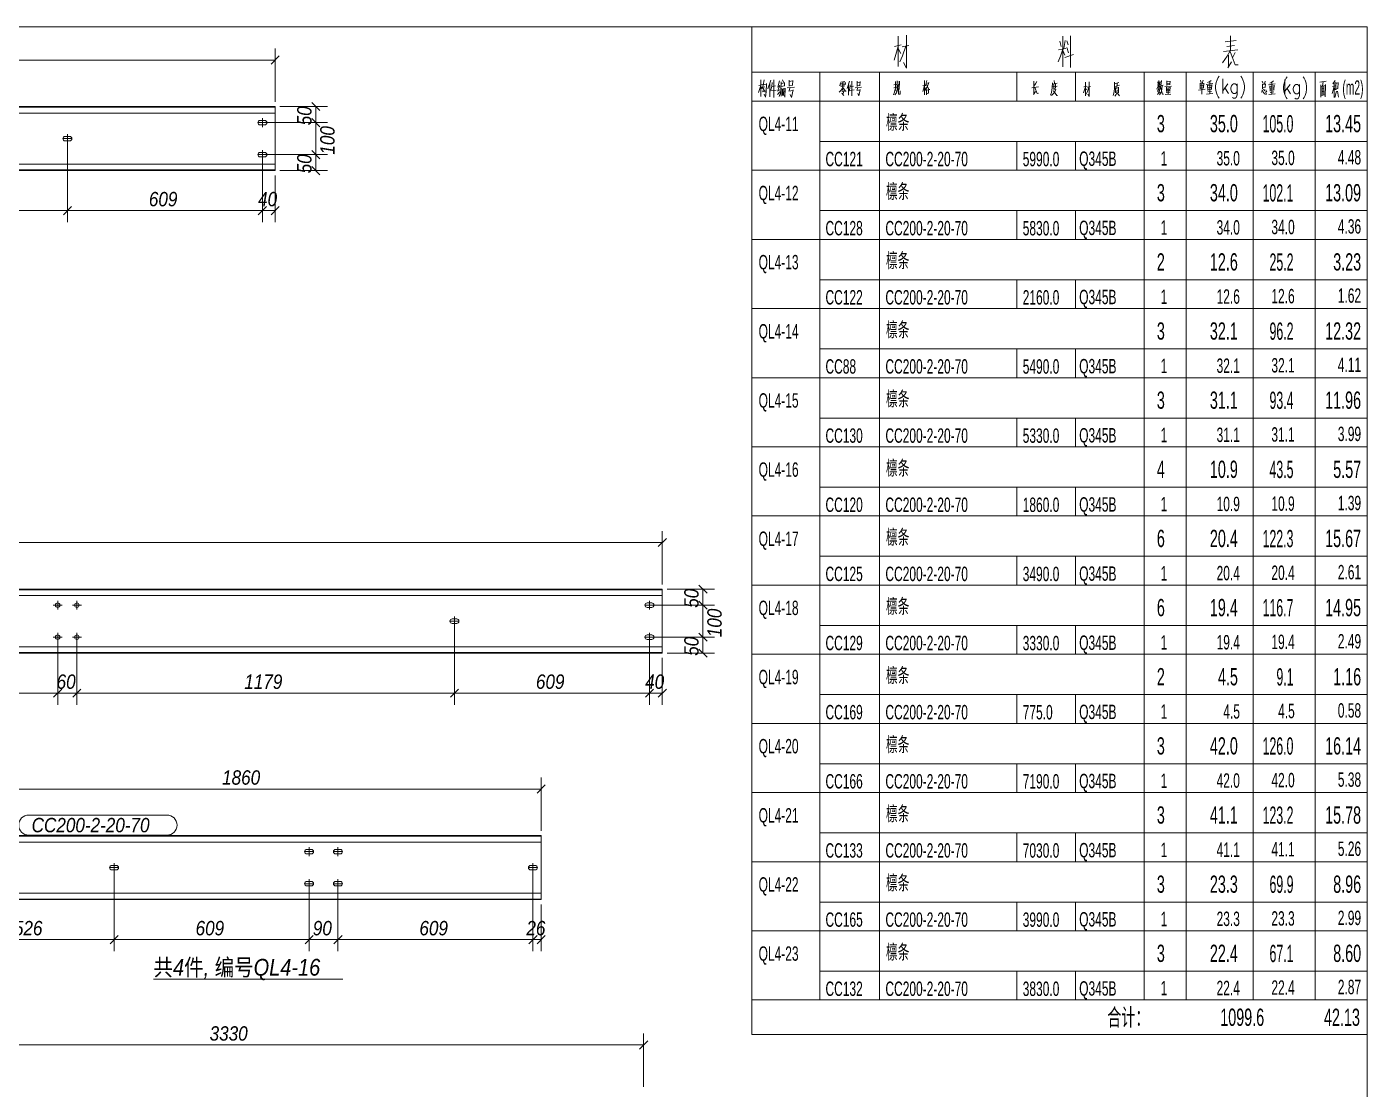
# Model space of a CAD drawing. Extents: x 857 to 4439, y -1249 to 4637.
# Drawn here: x 1763.7 to 2042.8, y 2345.6 to 2566.9 of the extents above; entities that cross this region are included whole.
import ezdxf

# ---------------------------------------------------------------- set-up
doc = ezdxf.new("R2010")
doc.units = 0
doc.header["$LTSCALE"] = 1000
doc.header["$MEASUREMENT"] = 0
doc.linetypes.add('XKITLINE00', pattern=[0])
doc.linetypes.add('XKITLINE02', pattern=[4, 2, -2])
for name, color, linetype, lineweight in [('Bolt', 7, 'Continuous', 0), ('DrawingSheet', 5, 'Continuous', 0), ('OtherObjectType', 1, 'Continuous', 0), ('Part', 2, 'Continuous', 0), ('PartMark', 3, 'Continuous', 0), ('Z-DIMENSIONS', 1, 'Continuous', 0)]:
    doc.layers.add(name, color=color, linetype=linetype, lineweight=lineweight)
doc.styles.add('Arial Italic', font='ariali.ttf')
doc.styles.add('宋体', font='arial.ttf')

# ---------------------------------------------------------------- blocks, each defined once
blk = doc.blocks.new('墙面檩条4B')
at = {"layer": 'Bolt', "color": 3, "linetype": 'XKITLINE00', "lineweight": 0}
for p, q in [((358.05, 395.22), (358.01, 395.04)), ((358.01, 395.04), (358.01, 395.04)), ((358.01, 395.04), (358.05, 394.86)), ((359.88, 395.04), (358.01, 395.04)), ((358.15, 395.37), (358.05, 395.22)), ((358.05, 394.86), (358.15, 394.71)), ((358.3, 395.47), (358.15, 395.37)), ((358.15, 394.71), (358.3, 394.61)), ((358.48, 395.51), (358.3, 395.47)), ((358.3, 394.61), (358.48, 394.58)), ((359.41, 395.51), (358.48, 395.51)), ((358.48, 394.58), (359.41, 394.58)), ((358.94, 395.98), (358.94, 394.11)), ((359.59, 395.47), (359.41, 395.51)), ((359.41, 394.58), (359.59, 394.61)), ((359.74, 395.37), (359.59, 395.47)), ((359.59, 394.61), (359.74, 394.71)), ((359.84, 395.22), (359.74, 395.37)), ((359.74, 394.71), (359.84, 394.86)), ((359.88, 395.04), (359.84, 395.22)), ((359.84, 394.86), (359.88, 395.04)), ((359.88, 395.04), (359.88, 395.04)), ((317.45, 391.89), (317.41, 391.71)), ((317.41, 391.71), (317.41, 391.71)), ((317.41, 391.71), (317.45, 391.53)), ((319.28, 391.71), (317.41, 391.71)), ((317.55, 392.04), (317.45, 391.89)), ((317.45, 391.53), (317.55, 391.38)), ((317.7, 392.14), (317.55, 392.04)), ((317.55, 391.38), (317.7, 391.28)), ((317.88, 392.18), (317.7, 392.14)), ((317.7, 391.28), (317.88, 391.24)), ((318.81, 392.18), (317.88, 392.18)), ((317.88, 391.24), (318.81, 391.24)), ((318.34, 392.64), (318.34, 390.78)), ((318.99, 392.14), (318.81, 392.18)), ((318.81, 391.24), (318.99, 391.28)), ((319.14, 392.04), (318.99, 392.14)), ((318.99, 391.28), (319.14, 391.38)), ((319.24, 391.89), (319.14, 392.04)), ((319.14, 391.38), (319.24, 391.53)), ((319.28, 391.71), (319.24, 391.89)), ((319.24, 391.53), (319.28, 391.71)), ((319.28, 391.71), (319.28, 391.71)), ((358.05, 388.55), (358.01, 388.38)), ((358.01, 388.38), (358.01, 388.38)), ((358.01, 388.38), (358.05, 388.2)), ((359.88, 388.38), (358.01, 388.38)), ((358.15, 388.71), (358.05, 388.55)), ((358.05, 388.2), (358.15, 388.05)), ((358.3, 388.81), (358.15, 388.71)), ((358.15, 388.05), (358.3, 387.94)), ((358.48, 388.84), (358.3, 388.81)), ((359.41, 388.84), (358.48, 388.84)), ((358.94, 389.31), (358.94, 387.44)), ((359.59, 388.81), (359.41, 388.84)), ((359.74, 388.71), (359.59, 388.81)), ((359.59, 387.94), (359.74, 388.05)), ((359.84, 388.55), (359.74, 388.71)), ((359.74, 388.05), (359.84, 388.2)), ((359.88, 388.38), (359.84, 388.55)), ((359.84, 388.2), (359.88, 388.38)), ((359.88, 388.38), (359.88, 388.38)), ((358.3, 387.94), (358.48, 387.91)), ((358.48, 387.91), (359.41, 387.91)), ((359.41, 387.91), (359.59, 387.94)), ((315.39, 294.55), (317.26, 294.55)), ((316.32, 293.61), (316.32, 295.48)), ((319.39, 294.55), (321.26, 294.55)), ((320.32, 293.61), (320.32, 295.48)), ((438.65, 294.72), (438.61, 294.55)), ((438.61, 294.55), (438.61, 294.55)), ((438.61, 294.55), (438.65, 294.37)), ((440.48, 294.55), (438.61, 294.55)), ((438.75, 294.88), (438.65, 294.72)), ((438.65, 294.37), (438.75, 294.22)), ((438.9, 294.98), (438.75, 294.88)), ((438.75, 294.22), (438.9, 294.11)), ((439.08, 295.01), (438.9, 294.98)), ((438.9, 294.11), (439.08, 294.08)), ((440.01, 295.01), (439.08, 295.01)), ((439.08, 294.08), (440.01, 294.08)), ((439.54, 295.48), (439.54, 293.61)), ((440.19, 294.98), (440.01, 295.01)), ((440.01, 294.08), (440.19, 294.11)), ((440.34, 294.88), (440.19, 294.98)), ((440.19, 294.11), (440.34, 294.22)), ((440.44, 294.72), (440.34, 294.88)), ((440.34, 294.22), (440.44, 294.37)), ((440.48, 294.55), (440.44, 294.72)), ((440.44, 294.37), (440.48, 294.55)), ((440.48, 294.55), (440.48, 294.55)), ((398.05, 291.39), (398.01, 291.21)), ((398.01, 291.21), (398.01, 291.21)), ((398.01, 291.21), (398.05, 291.03)), ((399.88, 291.21), (398.01, 291.21)), ((398.15, 291.54), (398.05, 291.39)), ((398.05, 291.03), (398.15, 290.88)), ((398.3, 291.64), (398.15, 291.54)), ((398.15, 290.88), (398.3, 290.78)), ((398.48, 291.68), (398.3, 291.64)), ((398.3, 290.78), (398.48, 290.75)), ((399.41, 291.68), (398.48, 291.68)), ((398.48, 290.75), (399.41, 290.75)), ((398.94, 292.15), (398.94, 290.28)), ((399.59, 291.64), (399.41, 291.68)), ((399.41, 290.75), (399.59, 290.78)), ((399.74, 291.54), (399.59, 291.64)), ((399.59, 290.78), (399.74, 290.88)), ((399.84, 291.39), (399.74, 291.54)), ((399.74, 290.88), (399.84, 291.03)), ((399.88, 291.21), (399.84, 291.39)), ((399.84, 291.03), (399.88, 291.21)), ((399.88, 291.21), (399.88, 291.21)), ((315.39, 287.88), (317.26, 287.88)), ((316.32, 286.95), (316.32, 288.81)), ((319.39, 287.88), (321.26, 287.88)), ((320.32, 286.95), (320.32, 288.81)), ((438.65, 288.06), (438.61, 287.88)), ((438.61, 287.88), (438.61, 287.88)), ((438.61, 287.88), (438.65, 287.7)), ((440.48, 287.88), (438.61, 287.88)), ((438.75, 288.21), (438.65, 288.06)), ((438.65, 287.7), (438.75, 287.55)), ((438.9, 288.31), (438.75, 288.21)), ((438.75, 287.55), (438.9, 287.45)), ((439.08, 288.35), (438.9, 288.31)), ((440.01, 288.35), (439.08, 288.35)), ((439.54, 288.81), (439.54, 286.95)), ((440.19, 288.31), (440.01, 288.35)), ((440.34, 288.21), (440.19, 288.31)), ((440.19, 287.45), (440.34, 287.55)), ((440.44, 288.06), (440.34, 288.21)), ((440.34, 287.55), (440.44, 287.7)), ((440.48, 287.88), (440.44, 288.06)), ((440.44, 287.7), (440.48, 287.88)), ((440.48, 287.88), (440.48, 287.88)), ((438.9, 287.45), (439.08, 287.41)), ((439.08, 287.41), (440.01, 287.41)), ((440.01, 287.41), (440.19, 287.45)), ((367.78, 243.39), (367.74, 243.21)), ((367.74, 243.21), (367.74, 243.21)), ((367.74, 243.21), (367.78, 243.03)), ((369.61, 243.21), (367.74, 243.21)), ((367.88, 243.54), (367.78, 243.39)), ((367.78, 243.03), (367.88, 242.88)), ((368.03, 243.64), (367.88, 243.54)), ((367.88, 242.88), (368.03, 242.78)), ((368.21, 243.68), (368.03, 243.64)), ((369.14, 243.68), (368.21, 243.68)), ((368.68, 244.14), (368.68, 242.28)), ((369.32, 243.64), (369.14, 243.68)), ((369.47, 243.54), (369.32, 243.64)), ((369.32, 242.78), (369.47, 242.88)), ((369.57, 243.39), (369.47, 243.54)), ((369.47, 242.88), (369.57, 243.03)), ((369.61, 243.21), (369.57, 243.39)), ((369.57, 243.03), (369.61, 243.21)), ((369.61, 243.21), (369.61, 243.21)), ((373.78, 243.39), (373.74, 243.21)), ((373.74, 243.21), (373.74, 243.21)), ((373.74, 243.21), (373.78, 243.03)), ((375.61, 243.21), (373.74, 243.21)), ((373.88, 243.54), (373.78, 243.39)), ((373.78, 243.03), (373.88, 242.88)), ((374.03, 243.64), (373.88, 243.54)), ((373.88, 242.88), (374.03, 242.78)), ((374.21, 243.68), (374.03, 243.64)), ((375.14, 243.68), (374.21, 243.68)), ((374.68, 244.14), (374.68, 242.28)), ((375.32, 243.64), (375.14, 243.68)), ((375.47, 243.54), (375.32, 243.64)), ((375.32, 242.78), (375.47, 242.88)), ((375.57, 243.39), (375.47, 243.54)), ((375.47, 242.88), (375.57, 243.03)), ((375.61, 243.21), (375.57, 243.39)), ((375.57, 243.03), (375.61, 243.21)), ((375.61, 243.21), (375.61, 243.21)), ((327.18, 240.05), (327.14, 239.88)), ((327.28, 240.21), (327.18, 240.05)), ((327.43, 240.31), (327.28, 240.21)), ((327.61, 240.34), (327.43, 240.31)), ((328.54, 240.34), (327.61, 240.34)), ((328.08, 240.81), (328.08, 238.94)), ((328.72, 240.31), (328.54, 240.34)), ((328.87, 240.21), (328.72, 240.31)), ((328.97, 240.05), (328.87, 240.21)), ((329.01, 239.88), (328.97, 240.05)), ((368.03, 242.78), (368.21, 242.74)), ((368.21, 242.74), (369.14, 242.74)), ((369.14, 242.74), (369.32, 242.78)), ((374.03, 242.78), (374.21, 242.74)), ((374.21, 242.74), (375.14, 242.74)), ((375.14, 242.74), (375.32, 242.78)), ((414.38, 240.05), (414.34, 239.88)), ((414.48, 240.21), (414.38, 240.05)), ((414.63, 240.31), (414.48, 240.21)), ((414.81, 240.34), (414.63, 240.31)), ((415.74, 240.34), (414.81, 240.34)), ((415.28, 240.81), (415.28, 238.94)), ((415.92, 240.31), (415.74, 240.34)), ((416.07, 240.21), (415.92, 240.31)), ((416.17, 240.05), (416.07, 240.21)), ((416.21, 239.88), (416.17, 240.05)), ((327.14, 239.88), (327.14, 239.88)), ((327.14, 239.88), (327.18, 239.7)), ((329.01, 239.88), (327.14, 239.88)), ((327.18, 239.7), (327.28, 239.55)), ((327.28, 239.55), (327.43, 239.44)), ((327.43, 239.44), (327.61, 239.41)), ((327.61, 239.41), (328.54, 239.41)), ((328.54, 239.41), (328.72, 239.44)), ((328.72, 239.44), (328.87, 239.55)), ((328.87, 239.55), (328.97, 239.7)), ((328.97, 239.7), (329.01, 239.88)), ((329.01, 239.88), (329.01, 239.88)), ((368.68, 237.48), (368.68, 235.61)), ((374.68, 237.48), (374.68, 235.61)), ((414.34, 239.88), (414.34, 239.88)), ((414.34, 239.88), (414.38, 239.7)), ((416.21, 239.88), (414.34, 239.88)), ((414.38, 239.7), (414.48, 239.55)), ((414.48, 239.55), (414.63, 239.44)), ((414.63, 239.44), (414.81, 239.41)), ((414.81, 239.41), (415.74, 239.41)), ((415.74, 239.41), (415.92, 239.44)), ((415.92, 239.44), (416.07, 239.55)), ((416.07, 239.55), (416.17, 239.7)), ((416.17, 239.7), (416.21, 239.88)), ((416.21, 239.88), (416.21, 239.88)), ((367.78, 236.72), (367.74, 236.54)), ((367.74, 236.54), (367.74, 236.54)), ((367.74, 236.54), (367.78, 236.36)), ((369.61, 236.54), (367.74, 236.54)), ((367.88, 236.87), (367.78, 236.72)), ((367.78, 236.36), (367.88, 236.21)), ((368.03, 236.97), (367.88, 236.87)), ((367.88, 236.21), (368.03, 236.11)), ((368.21, 237.01), (368.03, 236.97)), ((368.03, 236.11), (368.21, 236.08)), ((369.14, 237.01), (368.21, 237.01)), ((368.21, 236.08), (369.14, 236.08)), ((369.32, 236.97), (369.14, 237.01)), ((369.14, 236.08), (369.32, 236.11)), ((369.47, 236.87), (369.32, 236.97)), ((369.32, 236.11), (369.47, 236.21)), ((369.57, 236.72), (369.47, 236.87)), ((369.47, 236.21), (369.57, 236.36)), ((369.61, 236.54), (369.57, 236.72)), ((369.57, 236.36), (369.61, 236.54)), ((369.61, 236.54), (369.61, 236.54)), ((373.78, 236.72), (373.74, 236.54)), ((373.74, 236.54), (373.74, 236.54)), ((373.74, 236.54), (373.78, 236.36)), ((375.61, 236.54), (373.74, 236.54)), ((373.88, 236.87), (373.78, 236.72)), ((373.78, 236.36), (373.88, 236.21)), ((374.03, 236.97), (373.88, 236.87)), ((373.88, 236.21), (374.03, 236.11)), ((374.21, 237.01), (374.03, 236.97)), ((374.03, 236.11), (374.21, 236.08)), ((375.14, 237.01), (374.21, 237.01)), ((374.21, 236.08), (375.14, 236.08)), ((375.32, 236.97), (375.14, 237.01)), ((375.14, 236.08), (375.32, 236.11)), ((375.47, 236.87), (375.32, 236.97)), ((375.32, 236.11), (375.47, 236.21)), ((375.57, 236.72), (375.47, 236.87)), ((375.47, 236.21), (375.57, 236.36)), ((375.61, 236.54), (375.57, 236.72)), ((375.57, 236.36), (375.61, 236.54)), ((375.61, 236.54), (375.61, 236.54))]:
    blk.add_line(p, q, dxfattribs=at)
for centre in [(316.32, 294.55), (320.32, 294.55), (316.32, 287.88), (320.32, 287.88)]:
    blk.add_circle(centre, 0.467, dxfattribs=at)
at = {"layer": 'DrawingSheet', "color": 5, "linetype": 'XKITLINE00', "lineweight": 0}
for p, q in [((589, 415), (5, 415)), ((589, 5), (589, 415))]:
    blk.add_line(p, q, dxfattribs=at)
at = {"layer": 'OtherObjectType', "color": 6, "linetype": 'XKITLINE00', "lineweight": 0}
for p, q in [((460.84, 415), (460.84, 399.52)), ((460.84, 405.52), (589, 405.52)), ((475, 405.52), (475, 399.52)), ((487.48, 405.52), (487.48, 399.52)), ((516.04, 405.52), (516.04, 399.52)), ((528.28, 405.52), (528.28, 399.52)), ((542.56, 405.52), (542.56, 399.52)), ((551.32, 405.52), (551.32, 399.52)), ((565.24, 405.52), (565.24, 399.52)), ((578.2, 405.52), (578.2, 399.52)), ((460.84, 399.52), (460.84, 391.12)), ((589, 399.52), (460.84, 399.52)), ((475, 399.52), (475, 391.12)), ((487.48, 399.52), (487.48, 391.12)), ((542.56, 399.52), (542.56, 391.12)), ((551.32, 399.52), (551.32, 391.12)), ((565.24, 399.52), (565.24, 391.12)), ((578.2, 399.52), (578.2, 391.12)), ((460.84, 391.12), (460.84, 385.12)), ((475, 391.12), (475, 385.12)), ((475, 391.12), (589, 391.12)), ((487.48, 391.12), (487.48, 385.12)), ((516.04, 391.12), (516.04, 385.12)), ((528.28, 391.12), (528.28, 385.12)), ((542.56, 391.12), (542.56, 385.12)), ((551.32, 391.12), (551.32, 385.12)), ((565.24, 391.12), (565.24, 385.12)), ((578.2, 391.12), (578.2, 385.12)), ((460.84, 385.12), (460.84, 376.72)), ((589, 385.12), (460.84, 385.12)), ((475, 385.12), (589, 385.12)), ((475, 385.12), (475, 376.72)), ((487.48, 385.12), (487.48, 376.72)), ((542.56, 385.12), (542.56, 376.72)), ((551.32, 385.12), (551.32, 376.72)), ((565.24, 385.12), (565.24, 376.72)), ((578.2, 385.12), (578.2, 376.72)), ((460.84, 376.72), (460.84, 370.72)), ((475, 376.72), (475, 370.72)), ((475, 376.72), (589, 376.72)), ((487.48, 376.72), (487.48, 370.72)), ((516.04, 376.72), (516.04, 370.72)), ((528.28, 376.72), (528.28, 370.72)), ((542.56, 376.72), (542.56, 370.72)), ((551.32, 376.72), (551.32, 370.72)), ((565.24, 376.72), (565.24, 370.72)), ((578.2, 376.72), (578.2, 370.72)), ((460.84, 370.72), (460.84, 362.32)), ((589, 370.72), (460.84, 370.72)), ((475, 370.72), (589, 370.72)), ((475, 370.72), (475, 362.32)), ((487.48, 370.72), (487.48, 362.32)), ((542.56, 370.72), (542.56, 362.32)), ((551.32, 370.72), (551.32, 362.32)), ((565.24, 370.72), (565.24, 362.32)), ((578.2, 370.72), (578.2, 362.32)), ((460.84, 362.32), (460.84, 356.32)), ((475, 362.32), (475, 356.32)), ((475, 362.32), (589, 362.32)), ((487.48, 362.32), (487.48, 356.32)), ((516.04, 362.32), (516.04, 356.32)), ((528.28, 362.32), (528.28, 356.32)), ((542.56, 362.32), (542.56, 356.32)), ((551.32, 362.32), (551.32, 356.32)), ((565.24, 362.32), (565.24, 356.32)), ((578.2, 362.32), (578.2, 356.32)), ((460.84, 356.32), (460.84, 347.92)), ((589, 356.32), (460.84, 356.32)), ((475, 356.32), (589, 356.32)), ((475, 356.32), (475, 347.92)), ((487.48, 356.32), (487.48, 347.92)), ((542.56, 356.32), (542.56, 347.92)), ((551.32, 356.32), (551.32, 347.92)), ((565.24, 356.32), (565.24, 347.92)), ((578.2, 356.32), (578.2, 347.92)), ((460.84, 347.92), (460.84, 341.92)), ((475, 347.92), (475, 341.92)), ((475, 347.92), (589, 347.92)), ((487.48, 347.92), (487.48, 341.92)), ((516.04, 347.92), (516.04, 341.92)), ((528.28, 347.92), (528.28, 341.92)), ((542.56, 347.92), (542.56, 341.92)), ((551.32, 347.92), (551.32, 341.92)), ((565.24, 347.92), (565.24, 341.92)), ((578.2, 347.92), (578.2, 341.92)), ((460.84, 341.92), (460.84, 333.52)), ((589, 341.92), (460.84, 341.92)), ((475, 341.92), (589, 341.92)), ((475, 341.92), (475, 333.52)), ((487.48, 341.92), (487.48, 333.52)), ((542.56, 341.92), (542.56, 333.52)), ((551.32, 341.92), (551.32, 333.52)), ((565.24, 341.92), (565.24, 333.52)), ((578.2, 341.92), (578.2, 333.52)), ((460.84, 333.52), (460.84, 327.52)), ((475, 333.52), (475, 327.52)), ((475, 333.52), (589, 333.52)), ((487.48, 333.52), (487.48, 327.52)), ((516.04, 333.52), (516.04, 327.52)), ((528.28, 333.52), (528.28, 327.52)), ((542.56, 333.52), (542.56, 327.52)), ((551.32, 333.52), (551.32, 327.52)), ((565.24, 333.52), (565.24, 327.52)), ((578.2, 333.52), (578.2, 327.52)), ((460.84, 327.52), (460.84, 319.12)), ((589, 327.52), (460.84, 327.52)), ((475, 327.52), (589, 327.52)), ((475, 327.52), (475, 319.12)), ((487.48, 327.52), (487.48, 319.12)), ((542.56, 327.52), (542.56, 319.12)), ((551.32, 327.52), (551.32, 319.12)), ((565.24, 327.52), (565.24, 319.12)), ((578.2, 327.52), (578.2, 319.12)), ((460.84, 319.12), (460.84, 313.12)), ((475, 319.12), (475, 313.12)), ((475, 319.12), (589, 319.12)), ((487.48, 319.12), (487.48, 313.12)), ((516.04, 319.12), (516.04, 313.12)), ((528.28, 319.12), (528.28, 313.12)), ((542.56, 319.12), (542.56, 313.12)), ((551.32, 319.12), (551.32, 313.12)), ((565.24, 319.12), (565.24, 313.12)), ((578.2, 319.12), (578.2, 313.12)), ((460.84, 313.12), (460.84, 304.72)), ((589, 313.12), (460.84, 313.12)), ((475, 313.12), (589, 313.12)), ((475, 313.12), (475, 304.72)), ((487.48, 313.12), (487.48, 304.72)), ((542.56, 313.12), (542.56, 304.72)), ((551.32, 313.12), (551.32, 304.72)), ((565.24, 313.12), (565.24, 304.72)), ((578.2, 313.12), (578.2, 304.72)), ((460.84, 304.72), (460.84, 298.72)), ((475, 304.72), (475, 298.72)), ((475, 304.72), (589, 304.72)), ((487.48, 304.72), (487.48, 298.72)), ((516.04, 304.72), (516.04, 298.72)), ((528.28, 304.72), (528.28, 298.72)), ((542.56, 304.72), (542.56, 298.72)), ((551.32, 304.72), (551.32, 298.72)), ((565.24, 304.72), (565.24, 298.72)), ((578.2, 304.72), (578.2, 298.72)), ((460.84, 298.72), (460.84, 290.32)), ((589, 298.72), (460.84, 298.72)), ((475, 298.72), (589, 298.72)), ((475, 298.72), (475, 290.32)), ((487.48, 298.72), (487.48, 290.32)), ((542.56, 298.72), (542.56, 290.32)), ((551.32, 298.72), (551.32, 290.32)), ((565.24, 298.72), (565.24, 290.32)), ((578.2, 298.72), (578.2, 290.32)), ((460.84, 290.32), (460.84, 284.32)), ((475, 290.32), (475, 284.32)), ((475, 290.32), (589, 290.32)), ((487.48, 290.32), (487.48, 284.32)), ((516.04, 290.32), (516.04, 284.32)), ((528.28, 290.32), (528.28, 284.32)), ((542.56, 290.32), (542.56, 284.32)), ((551.32, 290.32), (551.32, 284.32)), ((565.24, 290.32), (565.24, 284.32)), ((578.2, 290.32), (578.2, 284.32)), ((460.84, 284.32), (460.84, 275.92)), ((589, 284.32), (460.84, 284.32)), ((475, 284.32), (589, 284.32)), ((475, 284.32), (475, 275.92)), ((487.48, 284.32), (487.48, 275.92)), ((542.56, 284.32), (542.56, 275.92)), ((551.32, 284.32), (551.32, 275.92)), ((565.24, 284.32), (565.24, 275.92)), ((578.2, 284.32), (578.2, 275.92)), ((460.84, 275.92), (460.84, 269.92)), ((475, 275.92), (475, 269.92)), ((475, 275.92), (589, 275.92)), ((487.48, 275.92), (487.48, 269.92)), ((516.04, 275.92), (516.04, 269.92)), ((528.28, 275.92), (528.28, 269.92)), ((542.56, 275.92), (542.56, 269.92)), ((551.32, 275.92), (551.32, 269.92)), ((565.24, 275.92), (565.24, 269.92)), ((578.2, 275.92), (578.2, 269.92)), ((460.84, 269.92), (460.84, 261.52)), ((589, 269.92), (460.84, 269.92)), ((475, 269.92), (589, 269.92)), ((475, 269.92), (475, 261.52)), ((487.48, 269.92), (487.48, 261.52)), ((542.56, 269.92), (542.56, 261.52)), ((551.32, 269.92), (551.32, 261.52)), ((565.24, 269.92), (565.24, 261.52)), ((578.2, 269.92), (578.2, 261.52)), ((460.84, 261.52), (460.84, 255.52)), ((475, 261.52), (475, 255.52)), ((475, 261.52), (589, 261.52)), ((487.48, 261.52), (487.48, 255.52)), ((516.04, 261.52), (516.04, 255.52)), ((528.28, 261.52), (528.28, 255.52)), ((542.56, 261.52), (542.56, 255.52)), ((551.32, 261.52), (551.32, 255.52)), ((565.24, 261.52), (565.24, 255.52)), ((578.2, 261.52), (578.2, 255.52)), ((460.84, 255.52), (460.84, 247.12)), ((589, 255.52), (460.84, 255.52)), ((475, 255.52), (589, 255.52)), ((475, 255.52), (475, 247.12)), ((487.48, 255.52), (487.48, 247.12)), ((542.56, 255.52), (542.56, 247.12)), ((551.32, 255.52), (551.32, 247.12)), ((565.24, 255.52), (565.24, 247.12)), ((578.2, 255.52), (578.2, 247.12)), ((460.84, 247.12), (460.84, 241.12)), ((475, 247.12), (475, 241.12)), ((475, 247.12), (589, 247.12)), ((487.48, 247.12), (487.48, 241.12)), ((516.04, 247.12), (516.04, 241.12)), ((528.28, 247.12), (528.28, 241.12)), ((542.56, 247.12), (542.56, 241.12)), ((551.32, 247.12), (551.32, 241.12)), ((565.24, 247.12), (565.24, 241.12)), ((578.2, 247.12), (578.2, 241.12)), ((460.84, 241.12), (460.84, 232.72)), ((589, 241.12), (460.84, 241.12)), ((475, 241.12), (589, 241.12)), ((475, 241.12), (475, 232.72)), ((487.48, 241.12), (487.48, 232.72)), ((542.56, 241.12), (542.56, 232.72)), ((551.32, 241.12), (551.32, 232.72)), ((565.24, 241.12), (565.24, 232.72)), ((578.2, 241.12), (578.2, 232.72)), ((460.84, 232.72), (460.84, 226.72)), ((475, 232.72), (475, 226.72)), ((475, 232.72), (589, 232.72)), ((487.48, 232.72), (487.48, 226.72)), ((516.04, 232.72), (516.04, 226.72)), ((528.28, 232.72), (528.28, 226.72)), ((542.56, 232.72), (542.56, 226.72)), ((551.32, 232.72), (551.32, 226.72)), ((565.24, 232.72), (565.24, 226.72)), ((578.2, 232.72), (578.2, 226.72)), ((460.84, 226.72), (460.84, 218.32)), ((589, 226.72), (460.84, 226.72)), ((475, 226.72), (589, 226.72)), ((475, 226.72), (475, 218.32)), ((487.48, 226.72), (487.48, 218.32)), ((542.56, 226.72), (542.56, 218.32)), ((551.32, 226.72), (551.32, 218.32)), ((565.24, 226.72), (565.24, 218.32)), ((578.2, 226.72), (578.2, 218.32)), ((460.84, 218.32), (460.84, 212.32)), ((475, 218.32), (475, 212.32)), ((475, 218.32), (589, 218.32)), ((487.48, 218.32), (487.48, 212.32)), ((516.04, 218.32), (516.04, 212.32)), ((528.28, 218.32), (528.28, 212.32)), ((542.56, 218.32), (542.56, 212.32)), ((551.32, 218.32), (551.32, 212.32)), ((565.24, 218.32), (565.24, 212.32)), ((578.2, 218.32), (578.2, 212.32)), ((460.84, 212.32), (460.84, 205.12)), ((460.84, 212.32), (589, 212.32)), ((475, 212.32), (589, 212.32)), ((460.84, 205.12), (589, 205.12))]:
    blk.add_line(p, q, dxfattribs=at)
at = {"layer": 'OtherObjectType', "color": 2, "linetype": 'XKITLINE00', "lineweight": 0}
for p, q in [((493.04, 413.27), (493.04, 406.36)), ((527.2, 406.51), (527.2, 413.13)), ((560.53, 413.13), (560.53, 410.08)), ((490.48, 408.07), (491.35, 410.89)), ((491.96, 411.21), (490.57, 410.89)), ((491.35, 406.74), (491.35, 413.07)), ((491.87, 409.41), (491.35, 410.45)), ((492.14, 410.83), (493.59, 411.12)), ((492.92, 410.98), (492.25, 408.97)), ((524.73, 410.22), (526.24, 410.51)), ((525.02, 412.02), (525.26, 410.89)), ((525.63, 410.37), (525.14, 408.89)), ((525.63, 413.07), (525.63, 406.65)), ((526.13, 412.17), (525.81, 410.45)), ((526.48, 412.08), (526.74, 411.21)), ((526.48, 410.69), (526.79, 409.55)), ((559.45, 411.88), (561.69, 412.17)), ((559.74, 410.89), (561.37, 411.12)), ((492.25, 408.97), (491.7, 407.7)), ((493.04, 406.36), (492.43, 407.55)), ((525.14, 408.89), (524.62, 407.7)), ((525.63, 410.08), (526.07, 409.12)), ((526.01, 408.6), (527.87, 409.26)), ((559.86, 408.89), (558.9, 407.46)), ((562.04, 410.22), (559.07, 409.84)), ((560.47, 409.99), (559.86, 408.89)), ((559.97, 406.42), (560.76, 407.7)), ((560.09, 409.12), (560.09, 406.59)), ((560.47, 409.84), (561.48, 407.09)), ((561.51, 409.64), (560.96, 408.51)), ((561.48, 407.09), (562.15, 407.09))]:
    blk.add_line(p, q, dxfattribs=at)
at = {"layer": 'OtherObjectType', "color": 4, "linetype": 'XKITLINE00', "lineweight": 0}
for p, q in [((462.28, 401.29), (462.76, 402.8)), ((463.09, 402.95), (462.34, 402.8)), ((462.76, 403.98), (462.76, 400.49)), ((462.76, 402.47), (463, 402.16)), ((463.03, 402.08), (463.23, 402.87)), ((463.17, 401.52), (463.44, 402.54)), ((463.23, 402.87), (463.42, 403.98)), ((463.23, 402.91), (463.93, 403.07)), ((463.93, 403.22), (463.83, 401.44)), ((464.82, 403.9), (464.2, 402.08)), ((464.58, 403.14), (464.58, 400.39)), ((465.03, 402.58), (464.84, 401.87)), ((465.11, 403.41), (465.03, 402.58)), ((465.05, 402.58), (465.82, 402.7)), ((465.42, 403.94), (465.42, 400.28)), ((466.21, 402.39), (466.6, 402.58)), ((466.6, 403.74), (466.27, 402.43)), ((466.71, 402.87), (466.27, 401.63)), ((466.98, 403.55), (466.93, 401.9)), ((467.7, 402.7), (466.95, 402.58)), ((466.98, 400.53), (466.95, 402.23)), ((466.98, 403.22), (467.66, 403.34)), ((466.98, 402.04), (467.78, 402.16)), ((467.25, 402.04), (467.25, 400.72)), ((467.27, 403.94), (467.44, 403.48)), ((467.49, 400.72), (467.53, 402.12)), ((467.7, 403.41), (467.64, 402.7)), ((467.82, 402.23), (467.76, 400.36)), ((468.2, 402.27), (469.75, 402.43)), ((468.65, 403.9), (468.65, 402.62)), ((468.65, 403.59), (469.36, 403.72)), ((469.42, 402.87), (468.65, 402.8)), ((468.76, 402.31), (468.65, 401.63)), ((469.42, 403.82), (469.36, 402.87)), ((479.31, 403.35), (479.22, 402.73)), ((479.29, 403.16), (480.36, 403.31)), ((479.39, 402.85), (479.66, 402.92)), ((479.39, 402.56), (479.66, 402.61)), ((479.41, 403.48), (480.2, 403.62)), ((479.83, 402.5), (479.51, 401.9)), ((479.7, 401.99), (479.85, 401.7)), ((479.8, 403.52), (479.8, 402.59)), ((479.8, 402.38), (480.4, 401.57)), ((479.93, 402.92), (480.2, 402.98)), ((479.93, 402.61), (480.2, 402.69)), ((480.38, 403.41), (480.28, 402.92)), ((481.21, 403.64), (480.71, 402.13)), ((481.02, 403.02), (481.02, 400.74)), ((481.26, 402.2), (481.13, 401.6)), ((481.34, 402.89), (481.26, 402.2)), ((481.42, 402.56), (482.06, 402.65)), ((481.71, 403.68), (481.71, 400.64)), ((482.41, 402.28), (483.69, 402.42)), ((482.78, 403.64), (482.78, 402.59)), ((482.78, 403.39), (483.4, 403.45)), ((483.42, 402.79), (482.78, 402.73)), ((482.87, 402.32), (482.78, 401.76)), ((483.45, 401.96), (483.15, 400.6)), ((483.42, 403.58), (483.38, 402.79)), ((491.02, 402.43), (490.4, 402.31)), ((490.46, 402.89), (490.98, 402.99)), ((490.75, 402.29), (490.59, 401.4)), ((490.71, 402.08), (490.96, 401.52)), ((490.81, 403.57), (490.75, 402.29)), ((491.11, 403.72), (491.11, 401.96)), ((491.6, 403.55), (491.11, 403.49)), ((491.37, 403.1), (491.23, 401.9)), ((491.39, 402.14), (491.39, 401.07)), ((491.56, 401.96), (491.6, 403.69)), ((496.79, 402.74), (496.44, 401.54)), ((496.5, 402.74), (497, 402.87)), ((496.79, 403.82), (496.79, 400.88)), ((496.79, 403.72), (496.79, 400.84)), ((496.79, 402.54), (496.96, 402.14)), ((497.27, 402.33), (496.9, 401.73)), ((497.31, 403.82), (497.06, 402.7)), ((497.19, 403.22), (497.66, 403.34)), ((497.21, 401.94), (497.21, 400.84)), ((497.23, 402.97), (497.74, 401.94)), ((497.41, 402.66), (497.27, 402.33)), ((497.7, 403.4), (497.41, 402.66)), ((497.64, 401.96), (497.62, 401.15)), ((497.74, 401.94), (497.93, 401.94)), ((519.16, 402.27), (520.53, 402.46)), ((519.61, 403.66), (519.61, 401.01)), ((519.95, 403.1), (519.61, 402.64)), ((519.8, 402.33), (520.26, 401.11)), ((520.19, 403.58), (519.95, 403.1)), ((523.42, 402.31), (523.26, 401.3)), ((523.46, 403.33), (523.42, 402.31)), ((523.46, 403.06), (524.44, 403.24)), ((523.48, 402.54), (524.44, 402.66)), ((523.65, 401.84), (524.15, 401.94)), ((523.73, 403.06), (523.73, 402.08)), ((523.73, 402.17), (524.13, 402.23)), ((523.81, 403.8), (523.92, 403.26)), ((524.06, 401.57), (524.17, 402.04)), ((524.08, 402.23), (524.1, 403.1)), ((529.96, 401.23), (530.37, 402.49)), ((530.64, 402.63), (530.02, 402.49)), ((530.37, 400.63), (530.37, 403.46)), ((530.58, 401.84), (530.37, 402.3)), ((530.7, 402.45), (531.35, 402.59)), ((531.04, 402.41), (530.75, 401.52)), ((531.1, 403.56), (531.1, 400.48)), ((536.39, 402.26), (536.31, 401.47)), ((536.41, 403.46), (536.39, 402.26)), ((537.26, 403.42), (536.41, 403.13)), ((536.46, 402.59), (537.45, 402.82)), ((536.62, 402.36), (536.62, 401.27)), ((537.2, 402.26), (536.62, 402.13)), ((536.89, 402.2), (536.91, 403.19)), ((537.24, 402.44), (537.2, 401.23)), ((545.61, 402.89), (545.2, 402)), ((545.28, 402.85), (545.99, 402.99)), ((545.28, 401.79), (545.78, 401.96)), ((545.37, 403.51), (545.49, 403.05)), ((545.59, 402.2), (545.43, 401.5)), ((545.61, 403.78), (545.61, 402.25)), ((545.61, 402.81), (545.9, 402.39)), ((545.82, 402.16), (545.72, 401.58)), ((545.86, 403.61), (545.76, 402.95)), ((546.03, 402.76), (545.9, 402.14)), ((545.95, 402.39), (546.36, 400.98)), ((546.11, 403.16), (546.03, 402.76)), ((546.03, 402.76), (546.52, 402.85)), ((546.23, 401.96), (546.09, 401.36)), ((546.17, 403.78), (546.11, 403.16)), ((546.3, 402.81), (546.23, 401.96)), ((546.85, 402.56), (548.22, 402.66)), ((547.23, 402.43), (547.23, 401.54)), ((547.23, 402.25), (547.95, 402.33)), ((547.25, 403.74), (547.25, 402.8)), ((547.25, 403.55), (547.95, 403.61)), ((547.25, 403.22), (547.85, 403.28)), ((547.95, 402.99), (547.25, 402.93)), ((547.33, 401.96), (547.81, 402)), ((547.58, 402.29), (547.58, 400.98)), ((547.97, 403.69), (547.93, 402.99)), ((547.97, 402.43), (547.93, 401.69)), ((553.84, 401.82), (555.23, 401.98)), ((554.19, 403.28), (554.19, 402.11)), ((554.94, 403.22), (554.19, 403.1)), ((554.19, 402.21), (554.98, 402.31)), ((554.27, 403.88), (554.44, 403.31)), ((554.29, 402.71), (554.85, 402.77)), ((554.58, 400.95), (554.58, 403.14)), ((554.85, 403.89), (554.63, 403.22)), ((554.96, 403.28), (554.9, 402.31)), ((555.49, 403), (556.88, 403.22)), ((556.2, 403.57), (555.76, 403.37)), ((555.78, 402.85), (555.83, 401.73)), ((555.81, 402.71), (556.61, 402.81)), ((556.67, 402.02), (555.83, 401.92)), ((555.87, 402.31), (556.47, 402.38)), ((556.49, 403.84), (556.2, 403.57)), ((556.2, 403.57), (556.2, 401.09)), ((556.65, 402.98), (556.57, 402.06)), ((557.54, 403.41), (557.42, 402.69)), ((557.42, 402.69), (557.42, 402.13)), ((557.42, 402.13), (557.54, 401.42)), ((557.75, 403.97), (557.54, 403.41)), ((557.96, 404.42), (557.75, 403.97)), ((558.18, 404.69), (557.96, 404.42)), ((558.93, 404.13), (558.93, 401.13)), ((560, 403.12), (558.93, 401.69)), ((559.36, 402.27), (560.09, 401.13)), ((560.75, 402.69), (560.63, 402.27)), ((560.63, 402.27), (560.63, 401.98)), ((560.63, 401.98), (560.75, 401.55)), ((560.96, 402.98), (560.75, 402.69)), ((561.18, 403.12), (560.96, 402.98)), ((561.49, 403.12), (561.18, 403.12)), ((561.7, 402.98), (561.49, 403.12)), ((561.91, 402.69), (561.7, 402.98)), ((561.91, 403.12), (561.91, 400.84)), ((562.67, 404.69), (562.88, 404.42)), ((562.88, 404.42), (563.09, 403.97)), ((563.09, 403.97), (563.31, 403.41)), ((563.31, 403.41), (563.42, 402.69)), ((563.42, 402.13), (563.31, 401.42)), ((563.42, 402.69), (563.42, 402.13)), ((567.16, 403.66), (567.35, 403.19)), ((567.18, 403.06), (567.18, 402.09)), ((567.18, 402.92), (567.84, 403.02)), ((567.8, 402.4), (567.18, 402.3)), ((567.43, 402.03), (567.66, 401.66)), ((567.78, 403.68), (567.62, 403.02)), ((567.84, 403.1), (567.78, 402.4)), ((568.46, 402.88), (569.83, 403.1)), ((569.17, 403.45), (568.73, 403.25)), ((568.75, 402.73), (568.81, 401.61)), ((568.77, 402.59), (569.56, 402.69)), ((568.84, 402.19), (569.44, 402.26)), ((569.46, 403.72), (569.17, 403.45)), ((569.17, 403.45), (569.17, 400.97)), ((569.62, 402.86), (569.54, 401.94)), ((571.69, 403.29), (571.59, 402.57)), ((571.59, 402.57), (571.59, 402.01)), ((571.59, 402.01), (571.69, 401.3)), ((571.9, 403.85), (571.69, 403.29)), ((571.88, 404.01), (571.88, 401.01)), ((572.97, 403), (571.88, 401.57)), ((572.13, 404.3), (571.9, 403.85)), ((572.35, 404.57), (572.13, 404.3)), ((572.31, 402.15), (573.06, 401.01)), ((573.7, 402.57), (573.61, 402.15)), ((573.61, 402.15), (573.61, 401.86)), ((573.92, 402.86), (573.7, 402.57)), ((574.13, 403), (573.92, 402.86)), ((574.46, 403), (574.13, 403)), ((574.67, 402.86), (574.46, 403)), ((574.88, 402.57), (574.67, 402.86)), ((574.88, 403), (574.88, 400.72)), ((575.64, 404.57), (575.85, 404.3)), ((575.85, 404.3), (576.06, 403.85)), ((576.06, 403.85), (576.28, 403.29)), ((576.28, 403.29), (576.37, 402.57)), ((576.37, 402.01), (576.28, 401.3)), ((576.37, 402.57), (576.37, 402.01)), ((580.45, 403.66), (579.16, 403.46)), ((579.34, 402.92), (579.36, 400.36)), ((580.28, 402.74), (579.34, 402.58)), ((579.63, 402.62), (579.63, 400.74)), ((579.88, 402.16), (579.63, 402.08)), ((579.7, 402.66), (579.81, 403.58)), ((579.97, 402.66), (579.95, 400.78)), ((580.22, 400.4), (580.31, 402.96)), ((581.76, 402.54), (582.35, 402.7)), ((582.3, 403.84), (581.83, 403.12)), ((582.1, 402.54), (581.93, 401.82)), ((582.1, 403.42), (582.1, 400.28)), ((582.1, 402.32), (582.33, 401.86)), ((582.47, 403.46), (582.47, 401.86)), ((582.47, 403.16), (582.92, 403.3)), ((582.92, 402.12), (582.47, 402)), ((582.94, 403.38), (582.89, 402.12)), ((463.56, 401.63), (463.09, 401.48)), ((463.71, 400.36), (463.42, 400.99)), ((463.67, 401.36), (463.48, 401.9)), ((463.83, 401.44), (463.71, 400.36)), ((464.78, 401.63), (465.94, 401.79)), ((466.71, 401.9), (466.21, 401.6)), ((466.21, 400.92), (466.71, 401.44)), ((466.81, 401.21), (466.54, 400.45)), ((466.93, 401.9), (466.81, 401.21)), ((467.16, 401.4), (467.64, 401.48)), ((467.76, 400.36), (467.64, 400.69)), ((469.42, 401.75), (468.59, 401.6)), ((469.09, 400.24), (468.82, 400.88)), ((469.44, 401.87), (469.09, 400.24)), ((479.51, 401.9), (479.08, 401.35)), ((479.58, 401.47), (480.05, 401.57)), ((479.6, 401.16), (480.01, 400.7)), ((480.11, 401.63), (479.78, 400.97)), ((480.4, 401.57), (480.49, 401.57)), ((481.19, 401.76), (482.16, 401.9)), ((483.42, 401.86), (482.74, 401.72)), ((483.15, 400.6), (482.93, 401.12)), ((490.59, 401.4), (490.36, 400.8)), ((490.98, 401.21), (490.67, 400.84)), ((491.23, 401.9), (490.98, 401.21)), ((491.39, 401.07), (491.46, 400.94)), ((491.46, 400.94), (491.75, 400.94)), ((491.75, 400.94), (491.73, 401.63)), ((497.21, 401.81), (497.64, 401.87)), ((497.21, 401.07), (497.66, 401.15)), ((519.95, 401.51), (519.53, 400.91)), ((520.26, 401.11), (520.53, 401.15)), ((523.26, 401.3), (523.07, 400.78)), ((523.28, 400.72), (523.9, 401.28)), ((523.65, 401.67), (524.35, 400.72)), ((523.9, 401.28), (524.06, 401.57)), ((524.35, 400.72), (524.5, 400.72)), ((530.75, 401.52), (530.5, 400.96)), ((531.1, 400.48), (530.83, 401)), ((536.31, 401.47), (536.12, 400.67)), ((536.72, 400.87), (536.44, 400.58)), ((536.85, 401.27), (536.72, 400.87)), ((536.93, 401.87), (536.85, 401.27)), ((536.97, 401.27), (537.41, 400.62)), ((545.57, 401.17), (545.34, 400.9)), ((545.43, 401.5), (545.86, 401.17)), ((545.72, 401.58), (545.57, 401.17)), ((546.09, 401.36), (545.78, 400.84)), ((546.36, 400.98), (546.57, 400.98)), ((546.92, 400.9), (548.12, 400.99)), ((547.16, 401.3), (547.95, 401.36)), ((547.95, 401.69), (547.23, 401.63)), ((556.88, 401.13), (555.52, 400.99)), ((556.57, 401.55), (555.81, 401.46)), ((557.54, 401.42), (557.75, 400.84)), ((557.75, 400.84), (557.96, 400.41)), ((557.96, 400.41), (558.18, 400.12)), ((560.75, 401.55), (560.96, 401.26)), ((560.96, 401.26), (561.18, 401.13)), ((561.18, 400.12), (560.96, 400.27)), ((561.18, 401.13), (561.49, 401.13)), ((561.49, 400.12), (561.18, 400.12)), ((561.49, 401.13), (561.7, 401.26)), ((561.7, 400.27), (561.49, 400.12)), ((561.7, 401.26), (561.91, 401.55)), ((561.82, 400.41), (561.7, 400.27)), ((561.91, 400.84), (561.82, 400.41)), ((562.88, 400.41), (562.67, 400.12)), ((563.09, 400.84), (562.88, 400.41)), ((563.31, 401.42), (563.09, 400.84)), ((567.16, 401.8), (567.04, 401.32)), ((567.16, 401.9), (567.41, 401.34)), ((567.41, 401.34), (567.62, 401.06)), ((567.62, 401.06), (567.95, 400.91)), ((567.95, 400.91), (567.86, 401.51)), ((567.91, 401.9), (568.13, 401.43)), ((569.83, 401.01), (568.5, 400.87)), ((569.54, 401.43), (568.77, 401.34)), ((569.64, 401.9), (568.81, 401.8)), ((571.69, 401.3), (571.9, 400.72)), ((571.9, 400.72), (572.13, 400.29)), ((572.13, 400.29), (572.35, 400)), ((573.61, 401.86), (573.7, 401.43)), ((573.7, 401.43), (573.92, 401.14)), ((573.92, 401.14), (574.13, 401.01)), ((574.13, 400), (573.92, 400.15)), ((574.13, 401.01), (574.46, 401.01)), ((574.46, 400), (574.13, 400)), ((574.46, 401.01), (574.67, 401.14)), ((574.67, 400.15), (574.46, 400)), ((574.67, 401.14), (574.88, 401.43)), ((574.79, 400.29), (574.67, 400.15)), ((574.88, 400.72), (574.79, 400.29)), ((575.85, 400.29), (575.64, 400)), ((576.06, 400.72), (575.85, 400.29)), ((576.28, 401.3), (576.06, 400.72)), ((579.36, 400.66), (580.22, 400.82)), ((579.63, 401.48), (579.88, 401.58)), ((581.93, 401.82), (581.7, 401.12)), ((582.58, 401.58), (582.25, 400.24)), ((582.85, 401.62), (583.05, 400.36))]:
    blk.add_line(p, q, dxfattribs=at)
at = {"layer": 'OtherObjectType', "color": 1, "linetype": 'XKITLINE00', "lineweight": 0}
blk.add_line((336.28, 216.63), (375.7, 216.63), dxfattribs=at)
at = {"layer": 'Part', "color": 2, "linetype": 'XKITLINE00', "lineweight": 0}
for p, q in [((361.61, 398.38), (277.65, 398.38)), ((361.61, 397.04), (277.65, 397.04)), ((361.61, 385.04), (361.61, 398.38)), ((361.61, 386.38), (277.65, 386.38)), ((361.61, 385.04), (277.65, 385.04)), ((442.21, 297.88), (275.86, 297.88)), ((442.21, 296.55), (275.86, 296.55)), ((442.21, 284.55), (442.21, 297.88)), ((442.21, 285.88), (275.86, 285.88)), ((442.21, 284.55), (275.86, 284.55)), ((417.01, 246.54), (293.01, 246.54)), ((417.01, 233.21), (417.01, 246.54)), ((417.01, 245.21), (293.01, 245.21)), ((417.01, 234.54), (293.01, 234.54)), ((417.01, 233.21), (293.01, 233.21))]:
    blk.add_line(p, q, dxfattribs=at)
at = {"layer": 'Part', "color": 7, "linetype": 'XKITLINE02', "lineweight": 0}
for p, q in [((361.61, 398.24), (277.65, 398.24)), ((361.61, 385.18), (277.65, 385.18)), ((442.21, 297.75), (275.86, 297.75)), ((442.21, 284.68), (275.86, 284.68)), ((417.01, 246.41), (293.01, 246.41)), ((417.01, 233.34), (293.01, 233.34))]:
    blk.add_line(p, q, dxfattribs=at)
at = {"layer": 'PartMark', "color": 1, "linetype": 'XKITLINE00', "lineweight": 0}
for p, q in [((310.3, 250.84), (339.07, 250.84)), ((310.3, 246.64), (339.07, 246.64))]:
    blk.add_line(p, q, dxfattribs=at)
for centre, start, end in [((310.3, 248.74), 90, 270), ((339.07, 248.74), 270, 90)]:
    blk.add_arc(centre, 2.1, start, end, dxfattribs=at)
at = {"layer": 'Z-DIMENSIONS', "color": 4, "linetype": 'XKITLINE00', "lineweight": 0}
for p, q in [((361.61, 399.38), (361.61, 410.48)), ((15.05, 408.08), (361.61, 408.08)), ((362.46, 408.93), (360.76, 407.23)), ((369.23, 399.22), (370.93, 397.53)), ((362.61, 398.38), (372.48, 398.38)), ((370.08, 395.04), (370.08, 398.38)), ((359.94, 395.04), (372.48, 395.04)), ((359.94, 395.04), (372.48, 395.04)), ((369.23, 395.89), (370.93, 394.19)), ((369.23, 395.89), (370.93, 394.19)), ((370.08, 388.38), (370.08, 395.04)), ((318.34, 390.71), (318.34, 374.31)), ((318.34, 390.71), (318.34, 374.31)), ((359.94, 388.38), (372.48, 388.38)), ((359.94, 388.38), (372.48, 388.38)), ((369.23, 389.22), (370.93, 387.53)), ((369.23, 389.22), (370.93, 387.53)), ((370.08, 385.04), (370.08, 388.38)), ((358.94, 387.38), (358.94, 374.31)), ((358.94, 387.38), (358.94, 374.31)), ((369.23, 385.89), (370.93, 384.19)), ((361.61, 384.04), (361.61, 374.31)), ((362.61, 385.04), (372.48, 385.04)), ((319.19, 377.56), (317.5, 375.86)), ((319.19, 377.56), (317.5, 375.86)), ((359.79, 377.56), (358.1, 375.86)), ((359.79, 377.56), (358.1, 375.86)), ((362.46, 377.56), (360.76, 375.86)), ((237.08, 376.71), (318.34, 376.71)), ((318.34, 376.71), (358.94, 376.71)), ((358.94, 376.71), (361.61, 376.71)), ((442.21, 298.88), (442.21, 309.98)), ((109.4, 307.58), (442.21, 307.58)), ((443.06, 308.43), (441.36, 306.73)), ((449.83, 298.73), (451.53, 297.03)), ((443.21, 297.88), (453.08, 297.88)), ((450.68, 294.55), (450.68, 297.88)), ((440.54, 294.55), (453.08, 294.55)), ((440.54, 294.55), (453.08, 294.55)), ((449.83, 295.39), (451.53, 293.7)), ((449.83, 295.39), (451.53, 293.7)), ((450.68, 287.88), (450.68, 294.55)), ((398.94, 290.21), (398.94, 273.81)), ((398.94, 290.21), (398.94, 273.81)), ((440.54, 287.88), (453.08, 287.88)), ((440.54, 287.88), (453.08, 287.88)), ((449.83, 288.73), (451.53, 287.03)), ((449.83, 288.73), (451.53, 287.03)), ((450.68, 284.55), (450.68, 287.88)), ((316.32, 286.88), (316.32, 273.81)), ((316.32, 286.88), (316.32, 273.81)), ((320.32, 286.88), (320.32, 273.81)), ((320.32, 286.88), (320.32, 273.81)), ((439.54, 286.88), (439.54, 273.81)), ((439.54, 286.88), (439.54, 273.81)), ((449.83, 285.39), (451.53, 283.7)), ((442.21, 283.55), (442.21, 273.81)), ((443.21, 284.55), (453.08, 284.55)), ((317.17, 277.06), (315.47, 275.36)), ((317.17, 277.06), (315.47, 275.36)), ((321.17, 277.06), (319.47, 275.36)), ((321.17, 277.06), (319.47, 275.36)), ((399.79, 277.06), (398.1, 275.36)), ((399.79, 277.06), (398.1, 275.36)), ((440.39, 277.06), (438.7, 275.36)), ((440.39, 277.06), (438.7, 275.36)), ((443.06, 277.06), (441.36, 275.36)), ((235.29, 276.21), (316.32, 276.21)), ((316.32, 276.21), (320.32, 276.21)), ((320.32, 276.21), (398.94, 276.21)), ((398.94, 276.21), (439.54, 276.21)), ((439.54, 276.21), (442.21, 276.21)), ((417.86, 257.1), (416.16, 255.4)), ((417.01, 247.54), (417.01, 258.65)), ((293.01, 256.25), (417.01, 256.25)), ((328.08, 238.88), (328.08, 222.48)), ((328.08, 238.88), (328.08, 222.48)), ((415.28, 238.88), (415.28, 222.48)), ((415.28, 238.88), (415.28, 222.48)), ((368.68, 235.54), (368.68, 222.48)), ((368.68, 235.54), (368.68, 222.48)), ((374.68, 235.54), (374.68, 222.48)), ((374.68, 235.54), (374.68, 222.48)), ((417.01, 232.21), (417.01, 222.48)), ((293.01, 224.88), (328.08, 224.88)), ((328.93, 225.72), (327.23, 224.03)), ((328.93, 225.72), (327.23, 224.03)), ((328.08, 224.88), (368.68, 224.88)), ((369.53, 225.72), (367.83, 224.03)), ((369.53, 225.72), (367.83, 224.03)), ((368.68, 224.88), (374.68, 224.88)), ((375.53, 225.72), (373.83, 224.03)), ((375.53, 225.72), (373.83, 224.03)), ((374.68, 224.88), (415.28, 224.88)), ((416.13, 225.72), (414.43, 224.03)), ((416.13, 225.72), (414.43, 224.03)), ((415.28, 224.88), (417.01, 224.88)), ((417.86, 225.72), (416.16, 224.03)), ((439.18, 203.79), (437.49, 202.1)), ((438.33, 194.24), (438.33, 205.35)), ((266.48, 202.95), (438.33, 202.95))]:
    blk.add_line(p, q, dxfattribs=at)
at = {"layer": 'Z-DIMENSIONS', "color": 3}
for p in [(361.61, 408.08), (370.08, 398.38), (370.08, 395.04), (370.08, 395.04), (370.08, 388.38), (370.08, 388.38), (370.08, 385.04), (318.34, 376.71), (318.34, 376.71), (358.94, 376.71), (358.94, 376.71), (361.61, 376.71), (442.21, 307.58), (450.68, 297.88), (450.68, 294.55), (450.68, 294.55), (450.68, 287.88), (450.68, 287.88), (450.68, 284.55), (316.32, 276.21), (316.32, 276.21), (320.32, 276.21), (320.32, 276.21), (398.94, 276.21), (398.94, 276.21), (439.54, 276.21), (439.54, 276.21), (442.21, 276.21), (417.01, 256.25), (328.08, 224.88), (328.08, 224.88), (368.68, 224.88), (368.68, 224.88), (374.68, 224.88), (374.68, 224.88), (415.28, 224.88), (415.28, 224.88), (417.01, 224.88), (438.33, 202.95)]:
    blk.add_point(p, dxfattribs=at)
at = {"layer": 'OtherObjectType', "color": 4, "style": '宋体'}
for s, height, width, p in [('(m2)', 3, 0.51, (583.84, 400.84)), ('3', 3.6, 0.595, (545.2, 393.04)), ('35.0', 3.6, 0.595, (556.24, 393.04)), ('13.45', 3.6, 0.595, (580.24, 393.04)), ('3', 3.6, 0.595, (545.2, 378.64)), ('34.0', 3.6, 0.595, (556.24, 378.64)), ('13.09', 3.6, 0.595, (580.24, 378.64)), ('2', 3.6, 0.595, (545.2, 364.24)), ('12.6', 3.6, 0.595, (556.24, 364.24)), ('3.23', 3.6, 0.595, (581.92, 364.24)), ('3', 3.6, 0.595, (545.2, 349.84)), ('32.1', 3.6, 0.595, (556.24, 349.84)), ('12.32', 3.6, 0.595, (580.24, 349.84)), ('3', 3.6, 0.595, (545.2, 335.44)), ('31.1', 3.6, 0.595, (556.24, 335.44)), ('11.96', 3.6, 0.595, (580.24, 335.44)), ('4', 3.6, 0.595, (545.2, 321.04)), ('10.9', 3.6, 0.595, (556.24, 321.04)), ('5.57', 3.6, 0.595, (581.92, 321.04)), ('6', 3.6, 0.595, (545.2, 306.64)), ('20.4', 3.6, 0.595, (556.24, 306.64)), ('15.67', 3.6, 0.595, (580.24, 306.64)), ('6', 3.6, 0.595, (545.2, 292.24)), ('19.4', 3.6, 0.595, (556.24, 292.24)), ('14.95', 3.6, 0.595, (580.24, 292.24)), ('2', 3.6, 0.595, (545.2, 277.84)), ('4.5', 3.6, 0.595, (557.92, 277.84)), ('1.16', 3.6, 0.595, (581.92, 277.84)), ('3', 3.6, 0.595, (545.2, 263.44)), ('42.0', 3.6, 0.595, (556.24, 263.44)), ('16.14', 3.6, 0.595, (580.24, 263.44)), ('3', 3.6, 0.595, (545.2, 249.04)), ('41.1', 3.6, 0.595, (556.24, 249.04)), ('15.78', 3.6, 0.595, (580.24, 249.04)), ('3', 3.6, 0.595, (545.2, 234.64)), ('23.3', 3.6, 0.595, (556.24, 234.64)), ('8.96', 3.6, 0.595, (581.92, 234.64)), ('3', 3.6, 0.595, (545.2, 220.24)), ('22.4', 3.6, 0.595, (556.24, 220.24)), ('8.60', 3.6, 0.595, (581.92, 220.24))]:
    blk.add_text(s, height=height, dxfattribs=dict(at, width=width)).set_placement(p)
at = {"layer": 'OtherObjectType', "color": 7, "style": '宋体', "width": 0.595}
for s, height, p in [('檩条', 3, (488.8, 393.64)), ('QL4-11', 3, (462.28, 393.28)), ('CC121', 3, (476.2, 385.96)), ('CC200-2-20-70', 3, (488.68, 385.96)), ('5990.0', 3, (517.27, 385.95)), ('Q345B', 3, (529.03, 386.02)), ('1', 3, (545.98, 386.08)), ('35.0', 3, (557.64, 386.12)), ('35.0', 3, (569.05, 386.2)), ('4.48', 3, (582.88, 386.32)), ('檩条', 3, (488.8, 379.24)), ('QL4-12', 3, (462.28, 378.88)), ('CC128', 3, (476.2, 371.56)), ('CC200-2-20-70', 3, (488.68, 371.56)), ('5830.0', 3, (517.27, 371.55)), ('Q345B', 3, (529.03, 371.62)), ('1', 3, (545.98, 371.68)), ('34.0', 3, (557.64, 371.72)), ('34.0', 3, (569.05, 371.8)), ('4.36', 3, (582.88, 371.92)), ('QL4-13', 3, (462.28, 364.48)), ('檩条', 3, (488.8, 364.84)), ('CC122', 3, (476.2, 357.16)), ('CC200-2-20-70', 3, (488.68, 357.16)), ('2160.0', 3, (517.27, 357.15)), ('Q345B', 3, (529.03, 357.22)), ('1', 3, (545.98, 357.28)), ('12.6', 3, (557.64, 357.32)), ('12.6', 3, (569.05, 357.4)), ('1.62', 3, (582.88, 357.52)), ('QL4-14', 3, (462.28, 350.08)), ('檩条', 3, (488.8, 350.44)), ('4.11', 3, (582.88, 343.12)), ('CC88', 3, (476.2, 342.76)), ('CC200-2-20-70', 3, (488.68, 342.76)), ('5490.0', 3, (517.27, 342.75)), ('Q345B', 3, (529.03, 342.82)), ('1', 3, (545.98, 342.88)), ('32.1', 3, (557.64, 342.92)), ('32.1', 3, (569.05, 343)), ('QL4-15', 3, (462.28, 335.68)), ('檩条', 3, (488.8, 336.04)), ('CC130', 3, (476.2, 328.36)), ('CC200-2-20-70', 3, (488.68, 328.36)), ('5330.0', 3, (517.27, 328.35)), ('Q345B', 3, (529.03, 328.42)), ('1', 3, (545.98, 328.48)), ('31.1', 3, (557.64, 328.52)), ('31.1', 3, (569.05, 328.6)), ('3.99', 3, (582.88, 328.72)), ('QL4-16', 3, (462.28, 321.28)), ('檩条', 3, (488.8, 321.64)), ('CC120', 3, (476.2, 313.96)), ('CC200-2-20-70', 3, (488.68, 313.96)), ('1860.0', 3, (517.27, 313.95)), ('Q345B', 3, (529.03, 314.02)), ('1', 3, (545.98, 314.08)), ('10.9', 3, (557.64, 314.12)), ('10.9', 3, (569.05, 314.2)), ('1.39', 3, (582.88, 314.32)), ('QL4-17', 3, (462.28, 306.88)), ('檩条', 3, (488.8, 307.24)), ('CC125', 3, (476.2, 299.56)), ('CC200-2-20-70', 3, (488.68, 299.56)), ('3490.0', 3, (517.27, 299.55)), ('Q345B', 3, (529.03, 299.62)), ('1', 3, (545.98, 299.68)), ('20.4', 3, (557.64, 299.72)), ('20.4', 3, (569.05, 299.8)), ('2.61', 3, (582.88, 299.92)), ('檩条', 3, (488.8, 292.84)), ('QL4-18', 3, (462.28, 292.48)), ('CC129', 3, (476.2, 285.16)), ('CC200-2-20-70', 3, (488.68, 285.16)), ('3330.0', 3, (517.27, 285.15)), ('Q345B', 3, (529.03, 285.22)), ('1', 3, (545.98, 285.28)), ('19.4', 3, (557.64, 285.32)), ('19.4', 3, (569.05, 285.4)), ('2.49', 3, (582.88, 285.52)), ('QL4-19', 3, (462.28, 278.08)), ('檩条', 3, (488.8, 278.44)), ('CC169', 3, (476.2, 270.76)), ('CC200-2-20-70', 3, (488.68, 270.76)), ('775.0', 3, (517.27, 270.75)), ('Q345B', 3, (529.03, 270.82)), ('1', 3, (545.98, 270.88)), ('4.5', 3, (559.04, 270.92)), ('4.5', 3, (570.45, 271)), ('0.58', 3, (582.88, 271.12)), ('QL4-20', 3, (462.28, 263.68)), ('檩条', 3, (488.8, 264.04)), ('42.0', 3, (569.05, 256.6)), ('5.38', 3, (582.88, 256.72)), ('CC166', 3, (476.2, 256.36)), ('CC200-2-20-70', 3, (488.68, 256.36)), ('7190.0', 3, (517.27, 256.35)), ('Q345B', 3, (529.03, 256.42)), ('1', 3, (545.98, 256.48)), ('42.0', 3, (557.64, 256.52)), ('QL4-21', 3, (462.28, 249.28)), ('檩条', 3, (488.8, 249.64)), ('CC133', 3, (476.2, 241.96)), ('CC200-2-20-70', 3, (488.68, 241.96)), ('7030.0', 3, (517.27, 241.95)), ('Q345B', 3, (529.03, 242.02)), ('1', 3, (545.98, 242.08)), ('41.1', 3, (557.64, 242.12)), ('41.1', 3, (569.05, 242.2)), ('5.26', 3, (582.88, 242.32)), ('QL4-22', 3, (462.28, 234.88)), ('檩条', 3, (488.8, 235.24)), ('CC165', 3, (476.2, 227.56)), ('CC200-2-20-70', 3, (488.68, 227.56)), ('3990.0', 3, (517.27, 227.55)), ('Q345B', 3, (529.03, 227.62)), ('1', 3, (545.98, 227.68)), ('23.3', 3, (557.64, 227.72)), ('23.3', 3, (569.05, 227.8)), ('2.99', 3, (582.88, 227.92)), ('QL4-23', 3, (462.28, 220.48)), ('檩条', 3, (488.8, 220.84)), ('CC132', 3, (476.2, 213.16)), ('CC200-2-20-70', 3, (488.68, 213.16)), ('3830.0', 3, (517.27, 213.15)), ('Q345B', 3, (529.03, 213.22)), ('1', 3, (545.98, 213.28)), ('22.4', 3, (557.64, 213.32)), ('22.4', 3, (569.05, 213.4)), ('2.87', 3, (582.88, 213.52)), ('合计：', 3.6, (534.88, 206.92))]:
    blk.add_text(s, height=height, dxfattribs=at).set_placement(p)
at = {"layer": 'OtherObjectType', "color": 6, "style": '宋体'}
for s, width, p in [('105.0', 0.51, (567.22, 393.01)), ('102.1', 0.51, (567.22, 378.61)), ('25.2', 0.51, (568.66, 364.21)), ('96.2', 0.51, (568.66, 349.81)), ('93.4', 0.51, (568.66, 335.41)), ('43.5', 0.51, (568.66, 321.01)), ('122.3', 0.51, (567.22, 306.61)), ('116.7', 0.51, (567.22, 292.21)), ('9.1', 0.51, (570.1, 277.81)), ('126.0', 0.51, (567.22, 263.41)), ('123.2', 0.51, (567.22, 249.01)), ('69.9', 0.51, (568.66, 234.61)), ('67.1', 0.51, (568.66, 220.21)), ('1099.6', 0.595, (558.4, 206.92)), ('42.13', 0.595, (580, 206.92))]:
    blk.add_text(s, height=3.6, dxfattribs=dict(at, width=width)).set_placement(p)
at = {"layer": 'OtherObjectType', "color": 1, "style": 'Arial Italic', "width": 0.85}
blk.add_text('共4件, 编号QL4-16', height=3.5, dxfattribs=at).set_placement((336.28, 217.38))
at = {"layer": 'PartMark', "color": 7, "style": 'Arial Italic', "width": 0.85}
blk.add_text('CC200-2-20-70', height=3, dxfattribs=at).set_placement((310.9, 247.24))
at = {"layer": 'Z-DIMENSIONS', "color": 3, "style": 'Arial Italic', "width": 0.85}
for s, p in [('50', (369.18, 394.48)), ('100', (373.98, 388.37)), ('50', (369.18, 384.48)), ('50', (449.78, 293.99)), ('100', (454.58, 287.87)), ('50', (449.78, 283.99))]:
    blk.add_text(s, height=3, rotation=90.0002, dxfattribs=at).set_placement(p)
for s, p in [('609', (335.31, 377.61)), ('40', (358.05, 377.61)), ('60', (316.1, 277.11)), ('1179', (355.18, 277.11)), ('609', (415.91, 277.11)), ('40', (438.65, 277.11)), ('1860', (350.56, 257.15)), ('526', (307.21, 225.78)), ('609', (345.04, 225.78)), ('90', (369.45, 225.78)), ('609', (391.64, 225.78)), ('26', (413.92, 225.78)), ('3330', (347.96, 203.85))]:
    blk.add_text(s, height=3, dxfattribs=at).set_placement(p)

msp = doc.modelspace()

# ---------------------------------------------------------------- block references
msp.add_blockref('墙面檩条4B', (1453.82, 2151.87))

doc.saveas('drawing.dxf')
